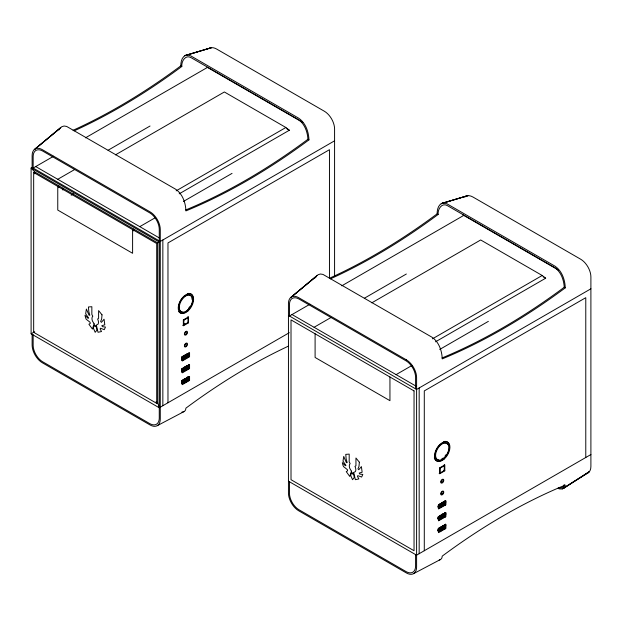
<?xml version="1.0" encoding="UTF-8"?>
<svg xmlns="http://www.w3.org/2000/svg" width="622" height="622" viewBox="0 0 622 622"><rect width="100%" height="100%" fill="white"/><g stroke="black" fill="none" stroke-linecap="round" stroke-linejoin="round"><path stroke-width="0.93" d="M182.207 380.345C181.204 384.116 183.436 386.791 182.199 380.532M182.192 371.8L182.16 368.659M438.572 531.585C439.202 532.759 437.46 531.616 438.393 528.443C436.846 534.71 443.463 529.454 444.94 527.907C445.702 520.871 445.881 525.707 444.015 525.162M438.557 519.759L438.518 516.68L444.17 513.375M438.557 507.917C438.292 498.681 438.72 510.942 438.494 507.832M187.696 356.787C188.287 358.396 189.897 351.959 187.696 353.498M182.728 368.481L182.254 368.745M438.479 504.807L438.922 504.52M438.44 528.513L438.938 528.607L438.907 528.125M73.069 130.286A612.087 353.389 -60 0 0 180.792 65.878C180.831 61.92 181.733 56.789 185.916 55.203L211.55 47.692L184.804 55.7L210.43 47.91M329.388 278.275A612.087 353.389 -60 0 0 437.111 213.859C437.149 209.909 438.059 204.77 442.234 203.184L467.868 195.673L441.122 203.689L466.749 195.891M74.096 130.877A612.087 353.389 -60 0 0 181.818 66.468C181.235 61.516 185.41 54.347 191.04 57.628L298.7 119.782C304.788 124.19 307.54 131.996 307.921 139.281L308.947 139.872A612.087 353.389 -60 0 1 185.916 210.905C185.651 202.803 182.611 193.947 175.661 189.236L66.671 126.445L64.089 126.017L61.765 126.733L35.127 148.977L60.762 127.51M330.414 278.866A612.087 353.389 -60 0 0 438.137 214.45C437.554 209.505 441.729 202.329 447.358 205.61L555.018 267.763C561.106 272.172 563.859 279.986 564.24 287.263L565.266 287.854A612.087 353.389 -60 0 1 442.234 358.886C441.97 350.792 438.93 341.937 431.979 337.217L322.989 274.426L320.408 273.999L318.091 274.722L291.446 296.958L317.08 275.492M564.24 484.499C564.302 487.446 560.865 488.503 558.494 487.648M187.696 357.051L188.87 356.079M188.87 367.913C186.266 371.808 190.853 363.956 187.696 365.339M188.87 379.754L188.715 380.353M445.189 515.902C442.569 518.662 446.612 514.915 444.901 512.808M445.189 527.736L444.38 528.824M188.8 352.962C188.272 352.48 190.853 356.74 187.354 353.988L187.782 354.695L186.647 354.042M182.674 356.523L182.394 357.261L182.122 356.787L182.254 360.379L181.951 357.207L189.562 352.775L189.562 356.771L182.254 360.993L182.254 356.639L183.49 356.445L187.852 353.553M182.176 371.684C184.306 373.806 179.058 370.595 184.05 370.696A1.392 0.739 63.7 0 0 183.381 369.81M182.044 383.86L181.951 380.882L189.562 376.45L189.562 380.454L182.254 384.668L182.254 380.314M438.572 507.91C440.57 509.807 435.361 506.837 440.368 506.844A1.392 0.739 63.7 0 0 439.7 505.95M438.494 519.665C438.44 521.065 438.292 518.429 440.368 518.686A1.392 0.739 63.7 0 0 439.7 517.792M438.316 531.896L438.269 528.871L445.881 524.432L445.881 528.436L438.572 532.657L438.572 528.303L439.808 528.109L444.17 525.217M188.793 356.328L187.331 355.481M444.015 505.033C446.51 502.864 443.758 505.678 444.015 504.769M438.557 528.583L439.808 528.109M59.129 129.827L59.875 128.544L34.241 149.63M315.447 277.816L316.194 276.533L290.56 297.619M182.207 356.67C180.116 357.907 183.428 362.027 182.238 359.936M182.207 368.512L182.254 372.22L182.254 371.762M438.393 516.587C436.605 517.512 439.668 521.905 438.572 519.751M445.057 501.029L444.17 501.542M445.057 512.862L444.38 513.632M181.997 357.456L182.184 357.075M181.997 360.231L184.05 358.863A1.392 0.739 63.7 0 0 183.381 357.969M182.044 372.018L181.951 369.048L189.562 364.609L189.562 368.613L182.254 372.835L182.254 368.481L183.49 368.286L187.852 365.394M438.362 508.166L438.269 505.188L445.881 500.757L445.881 504.761L438.572 508.975L438.572 504.621L444.38 501.791M438.362 520.008L438.269 517.03L445.881 512.598L445.881 516.594L438.572 520.816L438.572 516.462L439.808 516.268M438.316 529.12L438.596 528.607M557.67 488.301C560.476 489.778 565.499 489.125 565.266 485.09A612.087 353.389 -60 0 0 442.234 556.122L441.884 557.973L440.858 559.295L413.599 573.655M563.897 488.231L589.524 471.515L562.265 488.915L587.899 473.023M440.252 527.153L441.099 527.114M157.28 425.666L184.54 411.313L185.566 409.991L185.916 408.141A612.087 353.389 -60 0 1 288.522 346.081M160.282 241.445L32.126 167.458L31.1 168.049L31.1 333.789L159.263 407.783L289.331 332.684M53.57 156.262L33.153 168.049L33.153 156.208A13.56 7.829 60 0 1 42.382 150.882L150.034 213.035A13.56 7.829 60 0 1 159.263 229.013L159.263 240.854M85.463 137.843L207.445 67.417M157.724 242.93L157.724 402.753L156.697 403.344L33.666 332.311L33.666 172.488L34.692 171.897L157.724 242.93L334.582 140.821M57.76 179.291L74.531 169.604M108.088 150.236L150.034 126.017M115.474 154.855L224.363 91.978L285.879 127.494L289.339 130.239L179.198 193.831M71.18 195.222L73.699 193.769M176.15 190.853L285.879 127.494M139.779 226.649L154.878 217.933M183.397 201.466L232.053 173.375M31.1 333.789L34.692 331.72M183.35 319.879L188.482 316.917L188.482 322.841L183.35 325.796L183.35 319.879L183.863 320.175L187.968 317.811L187.455 317.508M184.991 323.665L183.35 324.614L183.863 324.909L183.863 320.175M182.837 325.5L187.968 322.546L187.968 316.621M184.936 355.092L186.359 354.618M184.874 355.185L186.452 354.276M184.936 355.364L185.869 354.82L185.589 354.423M182.339 357.23L182.852 356.896M184.229 356.204L183.63 356.352M184.695 355.893L185.185 355.504M185.939 355.123L186.382 354.587M182.316 358.132L188.007 354.851L182.666 358.334L182.316 359.221L182.316 358.132L182.666 358.334M182.316 359.221L188.007 355.94M182.666 359.127L188.101 355.994L188.007 354.851M182.176 358.459L182.254 358.995L181.951 358.591A0.941 0.583 56 0 1 182.829 359.267L184.05 358.863M185.978 357.448L187.199 357.044L185.978 357.448A0.941 0.583 56 0 0 185.628 357.012M185.232 357.37A1.361 0.84 56 0 1 185.589 357.704L184.695 358.482A0.91 0.482 64 0 0 184.407 358.023M184.781 358.466L185.589 357.704L186.017 358.015M188.87 355.986L189.306 356.009M182.324 358.575L182.456 358.645A1.399 0.871 56 0 1 183.101 359.407L183.28 359.811L188.062 357.168M184.936 366.933L186.359 366.459M184.874 367.027L189.057 365.005L188.614 364.811M184.936 367.198L185.869 366.661L185.589 366.257M182.184 368.916L182.907 368.807M183.723 368.395L184.236 368.1L182.907 367.921M185.185 367.345L184.703 367.773L185.115 367.221M185.939 366.964L186.382 366.42M182.316 369.973L188.007 366.692L182.666 370.176L182.316 371.062L182.316 369.973L182.666 370.176M182.316 371.062L188.007 367.781M182.666 370.969L188.101 367.835L188.007 366.692M182.176 370.3L182.254 370.829L181.951 370.432A0.941 0.583 56 0 1 182.829 371.109L184.05 370.696M185.978 369.289L187.199 368.877L185.978 369.289A0.941 0.583 56 0 0 185.628 368.854M184.407 369.865A0.91 0.482 64 0 1 184.695 370.323L185.589 369.546A1.361 0.84 56 0 0 185.107 369.134M184.695 370.323L185.589 369.546L186.017 369.857M188.87 367.82L189.306 367.851M182.324 370.417L182.456 370.487A1.399 0.871 56 0 1 183.101 371.241L183.28 371.653L188.062 369.002M309.888 304.244L289.471 316.03L289.471 304.189A13.56 7.829 60 0 1 298.7 298.863L406.353 361.017A13.56 7.829 60 0 1 415.582 377.002L415.582 388.836M341.781 285.825L463.763 215.399M184.936 378.775L185.776 378.285M187.696 377.181L188.738 376.613M187.852 377.235L182.184 380.75M187.245 377.492C190.48 373.939 188.248 381.939 187.696 380.462M184.936 379.039L185.97 378.767M182.899 380.594L181.997 381.138M185.146 379.023L184.703 379.607L185.068 378.938M185.924 378.759L186.452 378.549M184.236 379.933L183.677 380.197L184.221 379.832M182.316 381.815L188.007 378.526L182.666 382.017L182.316 382.903L182.316 381.815L182.666 382.017M182.316 382.903L188.007 379.614M182.666 382.81L188.101 379.669L188.007 378.526M181.951 382.297A0.941 0.583 56 0 1 182.829 382.95L184.05 382.538L182.238 383.611M185.978 381.123L187.199 380.718L185.978 381.123A0.941 0.583 56 0 0 185.628 380.695M184.314 381.62A0.91 0.482 64 0 1 184.695 382.165L185.589 381.379A1.361 0.84 56 0 0 185.107 380.967M188.87 379.661L189.306 379.692M184.392 381.535A1.361 0.715 64 0 1 184.695 381.9L184.524 382.561M184.695 382.165L185.589 381.379L186.017 381.698M182.192 382.196A1.392 0.863 56 0 1 183.117 383.105L183.28 383.494L187.852 380.851M183.28 383.494L188.062 380.843M314.079 327.281L330.85 317.593M364.406 298.218L406.353 274.007M371.793 302.836L480.682 239.968L542.197 275.484L545.657 278.221L435.517 341.812M432.469 338.834L542.197 275.484M396.097 374.631L412.036 365.433M439.715 349.447L488.371 321.356M590.9 288.802L416.6 389.434L288.445 315.44M439.668 467.861L444.8 464.906L444.8 470.823L439.668 473.785L439.668 467.861L440.182 468.156L444.287 465.792L443.774 465.497M439.163 473.49L444.287 470.527L444.287 464.611M442.359 502.708L442.957 502.615L442.335 502.716M441.192 503.167L442.771 502.257M438.572 504.893L439.808 504.426M441.255 503.346L442.188 502.809L441.908 502.405M439.124 504.753L438.502 505.056M440.283 503.828L440.547 504.185L439.808 504.147M441.387 503.245L441.068 503.944L440.765 503.509M438.634 506.121L444.326 502.833L438.984 506.324L438.634 507.21L438.634 506.121L438.984 506.324M438.634 507.21L444.326 503.921M438.984 507.117L444.419 503.976L444.326 502.833M440.368 506.844L439.148 507.257A0.941 0.583 56 0 0 438.37 506.611L438.619 506.953L438.269 506.58M442.296 505.429L443.517 505.025L442.296 505.429A0.941 0.583 56 0 0 441.947 505.002M441.55 505.359A1.361 0.84 56 0 1 441.908 505.686L441.014 506.471A0.91 0.482 64 0 0 440.726 506.013M441.099 506.456L441.908 505.686L442.335 506.005M437.787 506.588L439.598 507.793L444.38 505.15M441.192 515.008L442.771 514.099M441.255 515.187L442.188 514.643L441.908 514.246M442.359 514.542L442.786 514.48M438.502 516.898L439.225 516.789L438.821 516.377M440.252 515.311L441.581 515.49L440.912 515.42M442.545 514.246L442.817 514.674L442.242 514.907M438.634 517.955L444.326 514.674L438.984 518.157L438.634 519.051L438.634 517.955L438.984 518.157M438.634 519.051L444.326 515.762M438.984 518.95L444.419 515.817L444.326 514.674M440.368 518.686L439.148 519.09A0.941 0.583 56 0 0 438.176 518.453M442.296 517.271L443.517 516.866L442.296 517.271A0.941 0.583 56 0 0 441.947 516.835M441.55 517.201A1.361 0.84 56 0 1 441.908 517.527L441.014 518.313A0.91 0.482 64 0 0 440.726 517.846M441.099 518.289L441.908 517.527L442.335 517.838M445.189 515.809L445.624 515.832M437.787 518.429L439.598 519.634L444.38 516.991M441.192 526.85L442.771 525.932M441.255 527.021L442.74 526.041L442.242 526.748M438.502 528.739L439.225 528.63L438.821 528.218M440.508 527.891L439.995 528.187L440.384 527.596M441.068 527.619L441.581 527.324L440.967 527.425M438.634 529.796L444.326 526.515L438.984 529.998L438.634 530.885L438.634 529.796L438.984 529.998M438.634 530.885L444.326 527.604M438.984 530.791L444.419 527.658L444.326 526.515M438.642 530.239L438.774 530.309A1.399 0.871 56 0 1 439.42 531.071L440.368 530.519L439.148 530.931A0.941 0.583 56 0 0 438.176 530.294M442.296 529.112L443.517 528.7L442.296 529.112A0.941 0.583 56 0 0 441.947 528.677M441.55 529.034A1.361 0.84 56 0 1 441.908 529.369L441.014 530.146A0.91 0.482 64 0 0 440.726 529.687M445.189 527.643L445.624 527.674M441.255 530.045L441.014 529.882A1.361 0.715 64 0 0 440.71 529.524M441.255 530.309L441.014 529.882L442.335 529.68M437.787 530.263L439.598 531.476L444.17 528.832M590.9 454.542L416.6 555.174L288.445 481.179M184.781 355.45L183.933 355.489M442.094 526.274L442.273 526.702M183.801 411.741L181.904 412.114M439.233 559.994L440.119 559.73M188.637 353.343L189.516 353.413L188.87 353.21M188.637 365.184L189.516 365.254L188.87 365.052M186.647 365.884L187.782 366.537L187.354 365.829C189.912 368.115 189.438 365.658 188.583 364.826M444.955 513.166L445.881 513.212L445.057 512.761M442.965 513.865L445.881 514.596L445.189 514.417M444.955 525.007L445.881 525.046L445.189 524.875M442.965 525.707L444.1 526.36L443.673 525.652C446.238 527.021 445.647 526.717 445.057 524.595M185.916 55.203L188.388 55.055L191.04 56.05L298.7 118.203C305.643 122.915 308.683 131.771 308.947 139.872M442.234 203.184L444.707 203.036L447.358 204.032L555.018 266.185C561.961 270.904 565.001 279.76 565.266 287.854M183.28 359.811L182.829 359.267M183.28 371.653L182.829 371.109M182.907 356.079L183.49 356.111M183.933 367.33L184.68 367.229M184.477 379.226L183.933 379.163L184.516 379.195M182.907 379.754L183.521 379.871M445.057 500.92L445.881 501.371L444.901 500.974M441.014 527.409L440.998 527.052M188.583 376.668C189.438 377.632 189.943 379.855 187.354 377.671L187.782 378.378L186.647 377.717M186.273 366.428L186.188 366.241M188.87 376.893L189.562 377.064L188.637 377.025M445.189 502.584L445.881 502.755L442.965 502.024M185.838 354.835L185.986 355.146M441.908 502.669C442.087 503.33 443.237 503.097 442.545 502.413M182.829 382.95L183.49 383.486M207.157 67.246L302.797 122.464M462.737 214.808L558.284 269.971M180.792 65.878L181.818 66.468M437.111 213.859L438.137 214.45M286.828 128.785L289.339 130.239M543.146 276.767L545.657 278.221M35.516 166.447L159.551 238.063M291.835 314.437L415.869 386.044M33.666 172.488L156.697 243.521L156.697 403.344M187.455 322.25L188.482 322.841M443.774 470.232L444.8 470.823M439.668 472.596L440.182 472.899L440.182 468.156M445.624 503.991L444.955 504.1L444.955 501.27M187.175 355.38L188.637 356.227M443.494 503.361L445.111 504.318M185.263 355.667L185.068 355.255M438.316 505.445L438.673 505.087M187.175 367.221L188.793 368.17M443.494 515.203L445.111 516.151M438.44 516.672L438.658 517.014M181.997 369.297L182.386 369.048M438.316 517.286L438.658 517.03M187.175 379.055L188.793 380.011M443.494 527.044L445.111 527.992M442.258 526.826L442.079 526.414M156.044 401.789L157.724 402.753L159.263 407.783M440.283 515.669C440.726 515.965 439.886 516.82 440.469 515.817M183.412 379.731L183.661 380.12M182.588 380.143L182.246 380.656M442.592 505.857L442.592 505.585A1.399 0.871 56 0 0 441.931 504.807M442.592 517.691L442.592 517.426A1.399 0.871 56 0 0 441.931 516.649M442.592 529.532L442.592 529.268A1.399 0.871 56 0 0 441.931 528.49M188.715 356.67L188.559 356.282L188.785 356.826M188.715 368.512L188.559 368.123L188.785 368.667M184.524 382.297L184.936 382.056M438.502 518.282L438.619 518.787L438.269 518.414M438.502 530.123L438.619 530.628L438.269 530.255M181.951 382.273L182.254 382.67L182.339 382.273M442.102 514.666L442.289 514.915M439.163 516.579L438.634 516.929M441.542 527.168L441.581 527.324M188.785 380.508L188.559 380.229M585.776 457.504L585.776 297.681L424.29 390.911L424.29 550.734M445.624 513.064L445.624 514.448M445.624 524.898L445.624 526.29M441.255 506.627L441.014 506.207A1.361 0.715 64 0 0 440.71 505.841M441.255 518.468L441.014 518.04A1.361 0.715 64 0 0 440.71 517.683M419.166 387.949L419.166 553.697M415.582 554.583L415.582 566.424A13.56 7.829 60 0 1 406.353 571.75L298.7 509.597A13.56 7.829 60 0 1 289.471 493.611L289.471 481.778M389.947 377.002L389.947 400.677L315.097 357.463L315.097 333.789M334.582 276.518L334.582 128.979A14.5 8.374 60 0 0 324.326 111.221L216.674 49.068A14.5 8.374 60 0 0 209.427 48.345M329.458 278.524L329.458 149.7L167.971 242.93L167.971 402.753M189.306 353.242L189.306 354.626M189.306 365.075L189.306 366.467M184.936 358.645L184.695 358.218A1.361 0.715 64 0 0 184.392 357.86M184.781 370.308L184.695 370.059A1.361 0.715 64 0 0 184.392 369.701M162.847 239.968L162.847 405.707M133.629 229.013L133.629 230.91M132.603 229.611L132.603 253.286L57.76 210.073L57.76 186.398M62.884 188.171L62.884 190.044M58.779 185.807L58.779 187.696M34.692 173.833L34.692 171.897L31.1 168.049L159.263 242.036L159.263 418.435A13.56 7.829 60 0 1 150.034 423.769L42.382 361.615A13.56 7.829 60 0 1 33.153 345.63L33.153 334.698M32.126 167.458L32.126 155.617A14.5 8.374 60 0 1 42.382 149.692L150.034 211.845A14.5 8.374 60 0 1 160.282 229.604L160.282 419.034A14.5 8.374 60 0 1 150.034 424.95L42.382 362.797A14.5 8.374 60 0 1 32.126 345.039L32.126 334.107M307.921 139.281A612.087 353.389 -60 0 1 185.737 209.956M187.393 293.576A10.877 6.282 -60 0 1 191.506 305.184A10.877 6.282 -60 0 1 178.747 311.591M182.075 311.879A9.416 5.435 -60 0 1 180.699 300.589A9.416 5.435 -60 0 1 191.164 296.134M191.833 297.604A9.416 5.435 -60 0 1 192.058 299.462M189.687 306.724A9.416 5.435 -60 0 1 188.73 308.038M185.613 380.501A1.399 0.871 56 0 1 186.258 381.263M186.95 380.275A1.392 0.739 63.7 0 1 187.199 380.718M183.265 381.574A1.392 0.739 63.7 0 1 184.05 382.538M187.129 377.227A1.399 0.746 63.7 0 1 186.95 377.29M185.037 381.076A0.91 0.568 56 0 1 185.589 381.651M183.513 381.916A0.941 0.498 63.7 0 1 183.809 382.382M186.833 380.306A0.941 0.498 63.7 0 1 186.965 380.555M186.421 367.913A1.392 0.739 63.7 0 1 187.199 368.877M185.613 368.667A1.399 0.871 56 0 1 186.258 369.421M185.037 369.243A0.91 0.568 56 0 1 185.589 369.81M183.513 370.074A0.941 0.498 63.7 0 1 183.809 370.541M186.662 368.255A0.941 0.498 63.7 0 1 186.965 368.722M186.421 356.072A1.392 0.739 63.7 0 1 187.199 357.044M185.613 356.826A1.399 0.871 56 0 1 186.258 357.588M185.037 357.401A0.91 0.568 56 0 1 185.589 357.969M183.513 358.241A0.941 0.498 63.7 0 1 183.809 358.7M186.662 356.422A0.941 0.498 63.7 0 1 186.965 356.88M443.711 441.566A10.877 6.282 -60 0 1 447.164 454.425A10.877 6.282 -60 0 1 434.296 457.878M438.393 459.868A9.416 5.435 -60 0 1 437.017 448.571A9.416 5.435 -60 0 1 447.49 444.116M446.005 454.705A9.416 5.435 -60 0 1 445.049 456.027M442.88 458.189A9.416 5.435 -60 0 1 441.721 458.974M442.74 527.736A1.392 0.739 63.7 0 1 443.517 528.7M439.7 529.633A1.392 0.739 63.7 0 1 440.368 530.519M441.356 529.065A0.91 0.568 56 0 1 441.908 529.633M439.832 529.897A0.941 0.498 63.7 0 1 440.127 530.364M442.981 528.078A0.941 0.498 63.7 0 1 443.284 528.544M442.848 515.972A1.392 0.739 63.7 0 1 443.517 516.866M438.774 518.468A1.399 0.871 56 0 1 439.42 519.23M441.356 517.224A0.91 0.568 56 0 1 441.908 517.792M439.832 518.064A0.941 0.498 63.7 0 1 440.127 518.523M442.981 516.244A0.941 0.498 63.7 0 1 443.284 516.703M442.848 504.131A1.392 0.739 63.7 0 1 443.517 505.025M438.774 506.635A1.399 0.871 56 0 1 439.42 507.389M441.356 505.383A0.91 0.568 56 0 1 441.908 505.958M439.832 506.222A0.941 0.498 63.7 0 1 440.127 506.689M442.981 504.403A0.941 0.498 63.7 0 1 443.284 504.862M586.888 473.459A14.5 8.374 60 0 0 590.9 466.383L590.9 276.961A14.5 8.374 60 0 0 580.645 259.203L472.992 197.05A14.5 8.374 60 0 0 464.859 196.987M564.24 287.263A612.087 353.389 -60 0 1 442.055 357.945M102.016 314.825L101.635 319.039L100.609 321.488L101.433 322.351L104.061 319.218L104.784 324.832L101.837 325.671L102.443 326.667L105.476 327.055L104.278 329.66L100.414 328.237L100.142 329.092L101.541 331.534L98.019 332.28L96.34 325.081L97.981 324.241A5.505 3.18 60 0 0 97.942 319.755L97.615 319.024L98.603 318.34L98.603 310.611L102.016 314.825M359.361 462.216L358.98 466.438L357.953 468.879L358.777 469.742L361.405 466.617L362.128 472.222L359.182 473.07L359.788 474.057L362.82 474.446L361.623 477.051L357.759 475.628L357.487 476.483L358.886 478.924L355.364 479.679L353.685 472.471L355.325 471.632A5.505 3.18 60 0 0 355.286 467.145L354.96 466.414L355.947 465.73L355.947 458.002L359.361 462.216M93.751 326.317L93.417 328.253L95.182 332.311L96.923 330.158L96.519 327.701L95.765 325.547L95.182 326.744L94.575 324.878L93.751 326.317M351.096 473.707L350.761 475.643L352.526 479.702L354.26 477.548L353.864 475.091L353.109 472.945L352.526 474.135L351.92 472.277L351.096 473.707M94.101 323.79L92.421 329.054L88.907 324.241L90.299 323.409L90.027 322.235L86.17 319.203L85.587 317.749L84.973 315.214L88.005 318.332L88.604 318.036L85.665 313.791L86.388 309.017L89.008 315.183L89.832 315.268L88.814 311.645L88.433 306.98L91.846 306.708L91.846 314.444L92.834 316.256L92.507 316.614A5.505 3.18 60 0 0 92.468 321.061L94.101 323.79M351.446 471.181L349.766 476.444L346.252 471.632L347.644 470.8L347.371 469.633L343.515 466.593L342.932 465.139L342.318 462.612L345.35 465.722L345.949 465.427L343.01 461.182L343.725 456.408L346.353 462.574L347.177 462.659L346.159 459.036L345.77 454.371L349.191 454.099L349.191 461.835L350.178 463.647L349.852 464.004A5.505 3.18 60 0 0 349.813 468.452L351.446 471.181M186.639 354.626L186.273 354.322L186.639 354.626M406.353 359.835L298.7 297.681A14.5 8.374 60 0 0 288.445 303.598L288.445 493.021A14.5 8.374 60 0 0 298.7 510.779L406.353 572.932A14.5 8.374 60 0 0 416.6 567.015L416.6 377.593A14.5 8.374 60 0 0 406.353 359.835M414.042 390.911L291.01 319.879L291.01 479.702L414.042 550.734L414.042 390.911M445.383 505.048L444.878 504.271L445.383 505.048M445.383 516.89L444.878 516.104L445.383 516.89M445.383 528.723L444.878 527.946L445.383 528.723M187.906 311.031A10.877 6.282 -60 0 0 191.351 294.183A10.877 6.282 -60 0 0 178.491 305.589A10.877 6.282 -60 0 0 187.906 311.031M186.312 334.683A2.177 1.26 -60 0 0 187.004 331.316A2.177 1.26 -60 0 0 184.431 333.594A2.177 1.26 -60 0 0 186.312 334.683M186.312 346.524A2.177 1.26 -60 0 0 187.004 343.15A2.177 1.26 -60 0 0 184.431 345.435A2.177 1.26 -60 0 0 186.312 346.524M187.642 310.028A9.416 5.435 -60 0 0 190.62 295.45A9.416 5.435 -60 0 0 179.486 305.324A9.416 5.435 -60 0 0 187.642 310.028M186.18 334.185A1.446 0.832 -60 0 0 186.639 331.946A1.446 0.832 -60 0 0 184.928 333.462A1.446 0.832 -60 0 0 186.18 334.185M186.18 346.026A1.446 0.832 -60 0 0 186.639 343.787A1.446 0.832 -60 0 0 184.928 345.303A1.446 0.832 -60 0 0 186.18 346.026M444.225 459.013A10.877 6.282 -60 0 0 447.669 442.164A10.877 6.282 -60 0 0 434.809 453.578A10.877 6.282 -60 0 0 444.225 459.013M442.631 482.664A2.177 1.26 -60 0 0 443.323 479.298A2.177 1.26 -60 0 0 440.749 481.583A2.177 1.26 -60 0 0 442.631 482.664M442.631 494.506A2.177 1.26 -60 0 0 443.323 491.139A2.177 1.26 -60 0 0 440.749 493.417A2.177 1.26 -60 0 0 442.631 494.506M443.96 458.017A9.416 5.435 -60 0 0 446.938 443.432A9.416 5.435 -60 0 0 435.804 453.306A9.416 5.435 -60 0 0 443.96 458.017M442.499 482.167A1.446 0.832 -60 0 0 442.957 479.935A1.446 0.832 -60 0 0 441.247 481.444A1.446 0.832 -60 0 0 442.499 482.167M442.499 494.008A1.446 0.832 -60 0 0 442.957 491.769A1.446 0.832 -60 0 0 441.247 493.285A1.446 0.832 -60 0 0 442.499 494.008"/></g></svg>
